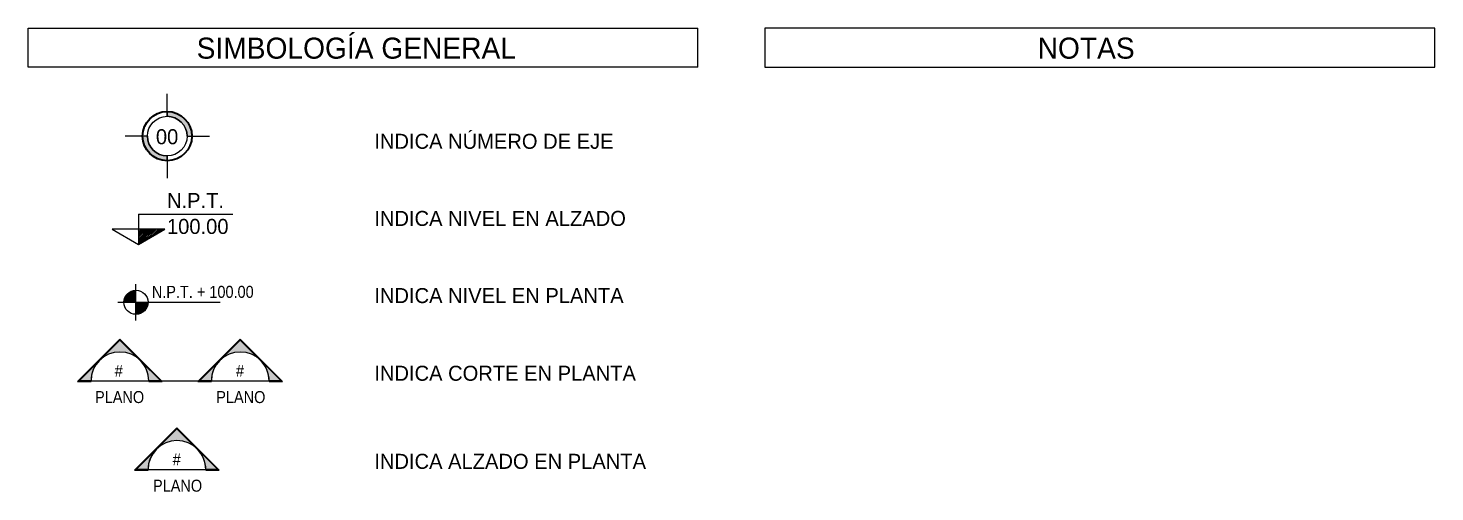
# Model space of a CAD drawing. Header units: metres. Extents: x 1.9 to 30.6, y -0.8 to 18.8.
# Drawn here: x 1.9419 to 2.1756, y 2.9568 to 3.0339 of the extents above; entities that cross this region are included whole.
import ezdxf

# ---------------------------------------------------------------- set-up
doc = ezdxf.new("R2010")
doc.units = ezdxf.units.M
doc.linetypes.add('Hidden 2', pattern=[0.00159, 0.00106, -0.00053])
for name, color, linetype, lineweight in [('1', 7, 'Continuous', 18), ('A-NIVELES', 7, 'Continuous', 18), ('A-SIMBOLOGIA', 7, 'Continuous', 18), ('A-TEXTOS', 7, 'Continuous', 18)]:
    doc.layers.add(name, color=color, linetype=linetype, lineweight=lineweight)
doc.layers.add('A-DETL', color=94, linetype='Continuous', lineweight=18, true_color=0x00a600)
doc.styles.add('Nirmala UI Semilight', font='', dxfattribs={"height": 0.0035})
doc.styles.add('Nirmala UI Semilight_1', font='', dxfattribs={"height": 0.0025})
doc.styles.add('Nirmala UI Semilight_2', font='', dxfattribs={"width": 0.9, "height": 0.002})
doc.styles.get('Nirmala UI Semilight').set_extended_font_data('Nirmala UI Semilight')
doc.styles.get('Nirmala UI Semilight_1').set_extended_font_data('Nirmala UI Semilight')
doc.styles.get('Nirmala UI Semilight_2').set_extended_font_data('Nirmala UI Semilight')

# ---------------------------------------------------------------- blocks, each defined once
blk = doc.blocks.new('NIVEL ALZADO - NIVEL ALZADO-259046-SIMBOLOGIA GENERAL')
at = {"layer": 'A-NIVELES', "true_color": 0xc0c0c0}
h = blk.add_hatch(dxfattribs=at)
h.set_pattern_fill('FP_7', color=9, style=0, pattern_type=2)
h.set_pattern_definition([(45, (0, 0), (-0.000141421356, 0.000141421356), [])])
h.paths.add_polyline_path([(1.96459, 3.00043), (1.96022, 2.99793), (1.96022, 3.00043)])
at = {"layer": 'A-NIVELES'}
for p, q in [((1.96022, 3.00293), (1.96022, 2.99793)), ((1.96022, 3.00293), (1.97593, 3.00293)), ((1.95584, 3.00043), (1.96022, 2.99793)), ((1.96459, 3.00043), (1.95584, 3.00043)), ((1.96459, 3.00043), (1.96022, 3.00043)), ((1.96022, 3.00043), (1.96022, 2.99793)), ((1.96022, 2.99793), (1.96459, 3.00043)), ((1.96022, 2.99793), (1.96459, 3.00043))]:
    blk.add_line(p, q, dxfattribs=at)
blk = doc.blocks.new('SimbologiaBurbujasEjes-R25_Simbolo - SimbologiaBurbujasEjes-R25_Simbolo-1418876-SIMBOLOGIA GENERAL')
at = {"layer": 'A-SIMBOLOGIA', "lineweight": 9, "true_color": 0xc0c0c0}
h = blk.add_hatch(color=9, dxfattribs=at)
edge = h.paths.add_edge_path()
edge.add_line((1.9691, 3.01593), (1.9683, 3.01593))
edge.add_arc((1.965, 3.01593), 0.0033, 0, 90)
edge.add_line((1.965, 3.01923), (1.965, 3.02003))
edge.add_arc((1.965, 3.01593), 0.0041, 0, 90, ccw=False)
h = blk.add_hatch(color=9, dxfattribs=at)
edge = h.paths.add_edge_path()
edge.add_arc((1.965, 3.01593), 0.0041, 180, 270, ccw=False)
edge.add_line((1.9609, 3.01593), (1.9617, 3.01593))
edge.add_arc((1.965, 3.01593), 0.0033, 180, 270)
edge.add_line((1.965, 3.01263), (1.965, 3.01183))
at = {"layer": 'A-SIMBOLOGIA', "lineweight": 9}
for p, q in [((1.965, 3.01923), (1.965, 3.02294)), ((1.9617, 3.01593), (1.95799, 3.01593)), ((1.9683, 3.01593), (1.97201, 3.01593)), ((1.965, 3.01263), (1.965, 3.00891))]:
    blk.add_line(p, q, dxfattribs=at)
at = {"layer": 'A-SIMBOLOGIA'}
for p, q in [((1.965, 3.02003), (1.965, 3.01923)), ((1.9617, 3.01593), (1.9609, 3.01593)), ((1.9683, 3.01593), (1.9691, 3.01593)), ((1.965, 3.01183), (1.965, 3.01263))]:
    blk.add_line(p, q, dxfattribs=at)
at = {"layer": 'A-SIMBOLOGIA', "lineweight": 35}
blk.add_circle((1.965, 3.01593), 0.0041, dxfattribs=at)
at = {"layer": 'A-SIMBOLOGIA'}
blk.add_circle((1.965, 3.01593), 0.0033, dxfattribs=at)
for radius, start, end in [(0.0041, 0, 90), (0.0033, 0, 90), (0.0041, 180, 270), (0.0033, 180, 270)]:
    blk.add_arc((1.965, 3.01593), radius, start, end, dxfattribs=at)
blk = doc.blocks.new('M_Spot Elevation - Target Filled - M_Spot Elevation - Target Filled-259043-SIMBOLOGIA GENERAL')
at = {"lineweight": 18}
h = blk.add_hatch(color=256, dxfattribs=at)
edge = h.paths.add_edge_path()
edge.add_line((1.95981, 2.98829), (1.95781, 2.98829))
edge.add_arc((1.95981, 2.98829), 0.002, 90, 180, ccw=False)
edge.add_line((1.95981, 2.99029), (1.95981, 2.98829))
h = blk.add_hatch(color=256, dxfattribs=at)
edge = h.paths.add_edge_path()
edge.add_line((1.95981, 2.98829), (1.96181, 2.98829))
edge.add_arc((1.95981, 2.98829), 0.002, -90, 0, ccw=False)
edge.add_line((1.95981, 2.98629), (1.95981, 2.98829))
for p, q in [((1.95981, 2.98529), (1.95981, 2.99129)), ((1.95681, 2.98829), (1.97381, 2.98829))]:
    blk.add_line(p, q, dxfattribs=at)
blk.add_circle((1.95981, 2.98829), 0.002, dxfattribs=at)
blk = doc.blocks.new('SimbologiaCortes-GMI-R25_Simbolo - SimbologiaCortes-GMI-R25_Simbolo-1418885-SIMBOLOGIA GENERAL')
at = {"layer": 'A-SIMBOLOGIA', "lineweight": 9, "true_color": 0xe3e3e3}
h = blk.add_hatch(color=254, dxfattribs=at)
edge = h.paths.add_edge_path()
edge.add_arc((1.95714, 2.97522), 0.0048, 0, 180)
edge.add_line((1.95234, 2.97522), (1.95035, 2.97522))
edge.add_line((1.95035, 2.97522), (1.95714, 2.98201))
edge.add_line((1.95714, 2.98201), (1.96393, 2.97522))
edge.add_line((1.96393, 2.97522), (1.96194, 2.97522))
h = blk.add_hatch(color=254, dxfattribs=at)
edge = h.paths.add_edge_path()
edge.add_line((1.95035, 2.97522), (1.95374, 2.97862))
edge.add_arc((1.95714, 2.97522), 0.0048, 135, 180)
edge.add_line((1.95234, 2.97522), (1.95035, 2.97522))
h = blk.add_hatch(color=254, dxfattribs=at)
edge = h.paths.add_edge_path()
edge.add_line((1.96393, 2.97522), (1.96194, 2.97522))
edge.add_arc((1.95714, 2.97522), 0.0048, 0, 45)
edge.add_line((1.96053, 2.97862), (1.96393, 2.97522))
at = {"layer": 'A-SIMBOLOGIA', "lineweight": 25}
for p, q in [((1.95714, 2.98215), (1.95011, 2.97512)), ((1.95714, 2.98201), (1.95035, 2.97522)), ((1.95714, 2.98215), (1.96417, 2.97512)), ((1.95714, 2.98201), (1.96393, 2.97522)), ((1.95234, 2.97512), (1.95011, 2.97512)), ((1.95234, 2.97522), (1.95035, 2.97522)), ((1.96194, 2.97522), (1.96393, 2.97522)), ((1.96194, 2.97512), (1.96417, 2.97512))]:
    blk.add_line(p, q, dxfattribs=at)
at = {"layer": 'A-SIMBOLOGIA', "lineweight": 9}
for p, q in [((1.95714, 2.98201), (1.95035, 2.97522)), ((1.96393, 2.97522), (1.95714, 2.98201)), ((1.95374, 2.97862), (1.95035, 2.97522)), ((1.96393, 2.97522), (1.96053, 2.97862)), ((1.95035, 2.97522), (1.95234, 2.97522)), ((1.96194, 2.97522), (1.96393, 2.97522))]:
    blk.add_line(p, q, dxfattribs=at)
at = {"layer": 'A-SIMBOLOGIA'}
for p, q in [((1.95035, 2.97522), (1.95234, 2.97522)), ((1.96194, 2.97522), (1.96393, 2.97522))]:
    blk.add_line(p, q, dxfattribs=at)
at = {"layer": 'A-SIMBOLOGIA', "lineweight": 9}
for start, end in [(0, 180), (135, 180), (0, 45)]:
    blk.add_arc((1.95714, 2.97522), 0.0048, start, end, dxfattribs=at)

msp = doc.modelspace()

# ---------------------------------------------------------------- linework, layer by layer
at = {"layer": '1'}
for p, q in [((1.95234, 2.97522), (1.96194, 2.97522)), ((1.97234, 2.97522), (1.98194, 2.97522)), ((1.96182, 2.96048), (1.97142, 2.96048))]:
    msp.add_line(p, q, dxfattribs=at)
at = {"layer": 'A-DETL', "color": 7}
for p, q in [((1.94189, 3.0339), (2.05319, 3.0339)), ((1.94189, 3.0274), (1.94189, 3.0339)), ((2.05319, 3.0274), (2.05319, 3.0339)), ((2.06432, 3.0339), (2.06432, 3.0274)), ((2.17562, 3.0339), (2.06432, 3.0339)), ((2.17562, 3.0274), (2.17562, 3.0339)), ((2.05319, 3.0274), (1.94189, 3.0274)), ((2.06432, 3.0274), (2.17562, 3.0274))]:
    msp.add_line(p, q, dxfattribs=at)
at = {"layer": 'A-DETL', "color": 8, "linetype": 'Hidden 2', "lineweight": 9, "true_color": 0x808080}
msp.add_line((1.96194, 2.97522), (1.97234, 2.97522), dxfattribs=at)

# ---------------------------------------------------------------- block references
at = {"lineweight": 18}
msp.add_blockref('M_Spot Elevation - Target Filled - M_Spot Elevation - Target Filled-259043-SIMBOLOGIA GENERAL', (0, 0), dxfattribs=at)
at = {"layer": 'A-NIVELES'}
msp.add_blockref('NIVEL ALZADO - NIVEL ALZADO-259046-SIMBOLOGIA GENERAL', (0, 0), dxfattribs=at)
at = {"layer": 'A-SIMBOLOGIA', "lineweight": 9}
msp.add_blockref('SimbologiaBurbujasEjes-R25_Simbolo - SimbologiaBurbujasEjes-R25_Simbolo-1418876-SIMBOLOGIA GENERAL', (0, 0), dxfattribs=at)
at = {"layer": 'A-SIMBOLOGIA'}
for p in [(0, 0), (0.02, 0), (0.00948, -0.01474)]:
    msp.add_blockref('SimbologiaCortes-GMI-R25_Simbolo - SimbologiaCortes-GMI-R25_Simbolo-1418885-SIMBOLOGIA GENERAL', p, dxfattribs=at)

# ---------------------------------------------------------------- texts
at = {"layer": 'A-NIVELES', "char_height": 0.0025, "attachment_point": 1, "style": 'Nirmala UI Semilight_1'}
for s, insert, width in [('N.P.T.', (1.96496, 3.00647), 0.0105021), ('100.00', (1.96496, 3.00216), 0.0115443)]:
    msp.add_mtext(s, dxfattribs=dict(at, insert=insert, width=width))
at = {"layer": 'A-TEXTOS', "attachment_point": 1}
for s, insert, char_height, width, style in [('SIMBOLOGÍA GENERAL', (1.96989, 3.03231), 0.0035, 0.0610084, 'Nirmala UI Semilight'), ('NOTAS', (2.10962, 3.03231), 0.0035, 0.0190802, 'Nirmala UI Semilight'), ('00', (1.96312, 3.01708), 0.0025, 0.0044894, 'Nirmala UI Semilight_1'), ('INDICA NÚMERO DE EJE', (1.99941, 3.01632), 0.0025, 0.0453755, 'Nirmala UI Semilight_1'), ('INDICA NIVEL EN ALZADO', (1.99941, 3.00349), 0.0025, 0.0492236, 'Nirmala UI Semilight_1'), ('N.P.T. + 100.00', (1.96244, 2.99103), 0.002, 0.0197696, 'Nirmala UI Semilight_2'), ('INDICA NIVEL EN PLANTA', (1.99941, 2.99066), 0.0025, 0.0483418, 'Nirmala UI Semilight_1'), ('#', (1.95628, 2.9779), 0.002, 0.0018759, 'Nirmala UI Semilight_2'), ('#', (1.97643, 2.9779), 0.002, 0.0018759, 'Nirmala UI Semilight_2'), ('INDICA CORTE EN PLANTA', (1.99941, 2.97774), 0.0025, 0.0501055, 'Nirmala UI Semilight_1'), ('PLANO', (1.95301, 2.97353), 0.002, 0.0097405, 'Nirmala UI Semilight_2'), ('PLANO', (1.97315, 2.97353), 0.002, 0.0097405, 'Nirmala UI Semilight_2'), ('#', (1.96591, 2.96316), 0.002, 0.0018759, 'Nirmala UI Semilight_2'), ('INDICA ALZADO EN PLANTA', (1.99941, 2.96309), 0.0025, 0.0533924, 'Nirmala UI Semilight_1'), ('PLANO', (1.96264, 2.95879), 0.002, 0.0097405, 'Nirmala UI Semilight_2')]:
    msp.add_mtext(s, dxfattribs=dict(at, insert=insert, char_height=char_height, width=width, style=style))

doc.saveas('drawing.dxf')
